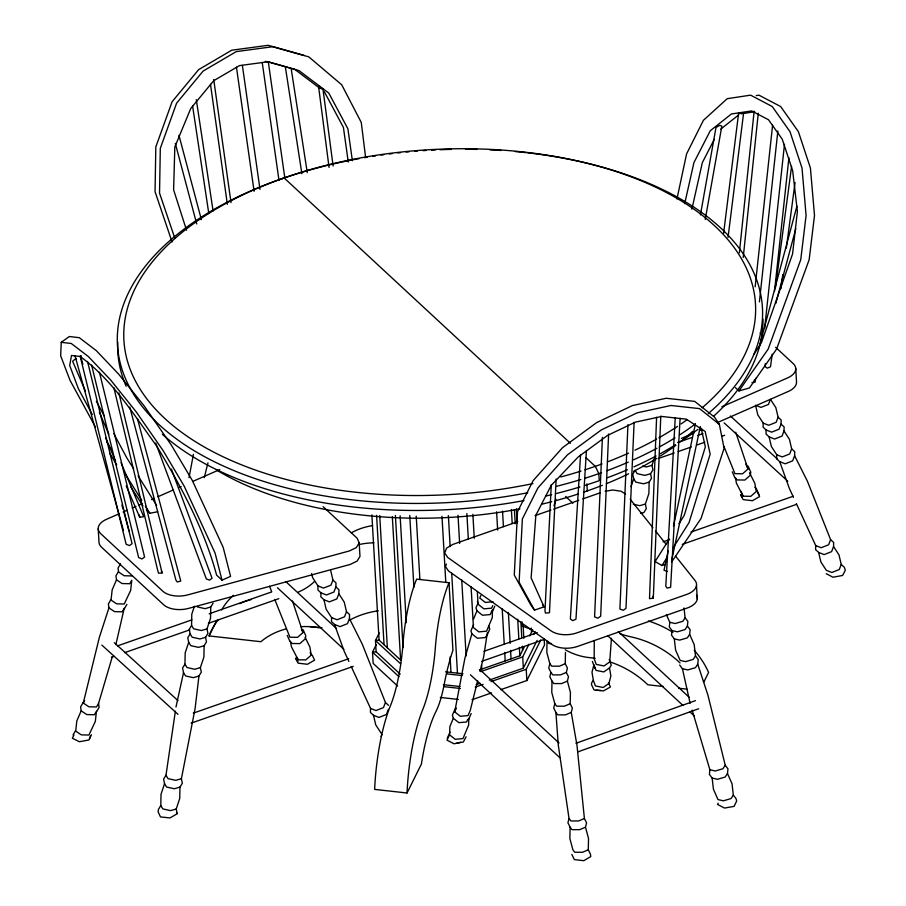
<?xml version="1.0" encoding="UTF-8"?>
<svg xmlns="http://www.w3.org/2000/svg" width="906" height="906" viewBox="0 0 906 906"><rect width="100%" height="100%" fill="white"/><g stroke="black" fill="none" stroke-linecap="round" stroke-linejoin="round"><path stroke-width="1.36" d="M594.279 640.497L594.177 658.764L596.216 664.381L603.996 665.967L609.738 661.924L611.437 638.345M176.568 812.603L177.123 813.815L169.988 817.937L160.487 816.929L158.108 811.799L158.425 809.42L160.792 805.57L161.019 794.268L164.53 783.69L163.601 779.115L165.968 775.276L175.379 711.187M213.103 603.17L210.747 607.009L210.52 618.311L207.01 628.889L207.927 633.464L205.571 637.303L206.489 641.878L204.133 645.729L203.907 657.031L200.385 667.609L201.313 672.173L198.946 676.023L195.13 708.367L181.404 778.696L182.333 783.26L179.966 787.11L179.739 798.413L176.228 808.99L177.157 813.565M198.946 676.023L193.306 677.665L185.583 675.955L183.51 672.603L182.582 668.028L184.949 664.189L185.175 652.886L188.686 642.309L187.769 637.733L190.124 633.894L189.207 629.319L191.562 625.48L191.789 614.166L194.428 606.239M551.482 643.577L548.911 643.566L547.054 641.097L546.816 652.399L549.851 663.702L548.753 668.05L550.927 672.399L549.829 676.748L552.003 681.097L551.765 692.399L554.812 703.702L556.669 706.182L564.359 706.193L570.191 703.713L570.429 692.41L567.394 681.108L568.492 676.759L566.318 672.411L567.416 668.073L565.242 663.713L565.48 652.411M554.812 703.702L553.713 708.05L555.888 712.399L558.334 745.445L569.025 818.492L567.926 822.829L570.101 827.178L569.863 838.492L572.898 849.794L574.755 852.274L582.456 852.274L588.288 849.805L588.526 838.503L585.48 827.201L586.578 822.852L584.404 818.503L576.997 745.457L571.267 712.41L572.365 708.073L570.191 703.713M654.642 457.394L652.003 465.322L652.932 469.897L650.565 473.736L651.493 478.311L649.126 482.151L648.9 493.464L645.389 504.03L646.318 508.606L643.951 512.456L640.565 513.43M468.798 718.265L468.651 725.072L462.966 738.605L455.208 739.296L449.659 734.902L449.829 726.725L453.306 718.265L452.366 715.219L455.039 709.058M492.445 609.478L492.275 617.643L486.59 631.176L478.832 631.867L473.272 627.473M311.641 573.521L312.604 577.632L318.029 585.944L317.915 590.01L320.973 592.818L326.454 594.982L333.906 592.037L335.877 586.929L335.99 582.864L332.932 580.055L330.679 570.474M320.973 592.818L320.86 596.884L323.929 599.704L329.399 601.856L336.851 598.911L338.833 593.804L338.946 589.738L335.877 586.929M323.929 599.704L326.171 609.274L331.596 617.586L331.483 621.652L334.541 624.472L340.022 626.624L347.474 623.679L349.444 618.572L349.557 614.506L346.5 611.697L344.246 602.128L338.833 593.804M351.2 666.476L370.531 708.39L370.418 712.467L373.476 715.276L378.957 717.439L386.409 714.483L388.38 709.387M763.203 423.113L763.09 427.179L766.148 429.988L771.629 432.151L779.081 429.206L781.051 424.099L781.165 420.033L778.107 417.213L775.853 407.643L770.44 399.331L768.458 404.438L761.006 407.383L755.536 405.22L757.778 414.789L763.203 423.113L768.673 425.265L776.125 422.321L778.107 417.213M766.148 429.988L766.034 434.053L769.103 436.873L774.573 439.025L782.025 436.08L784.007 430.973L784.12 426.907L781.051 424.099M769.103 436.873L771.346 446.443L776.77 454.755L776.657 458.821L779.715 461.641L785.196 463.793L792.648 460.848L794.619 455.741L794.732 451.675L791.674 448.866L789.42 439.297L784.007 430.973M796.374 503.645L815.706 545.559L815.593 549.636L818.65 552.445L824.132 554.597L831.583 551.652L833.554 546.556L833.667 542.479L830.609 539.67L807.416 481.256L794.619 455.741M656.601 417.281L649.5 598.685L653.305 598.175L660.791 416.126M92.287 414.506L78.312 388.572L69.705 365.503L71.495 355.48L80.158 356.488C112.367 379.818 133.737 414.586 156.817 446.25C181.268 486.771 204.314 529.206 216.602 575.129L221.993 580.123L230.588 576.397L223.182 547.383L192.208 480.271L171.404 445.186L144.122 405.865L118.697 374.201L96.342 350.679L79.309 337.689L69.32 336.522L61.246 342.321L60.668 355.809L69.989 380.248L95.436 427.009M602.422 437.372L594.585 616.895L597.915 618.175L600.667 616.227L608.617 434.031M627.949 424.699L619.908 609.013L623.237 610.293L625.989 608.345L634.109 422.4M551.29 484.687L544.982 610.893L545.457 613.09L549.466 612.716L556.148 479.07M675.264 417.575L665.797 586.239L667.167 588.13L670.621 587.269L680.112 418.368M580.576 454.529L570.361 618.991L572.694 620.655L575.956 619.24L586.42 450.803M739.364 252.808L754.154 111.121M743.226 257.474L758.288 113.205M755.151 286.851L772.592 125.209M759.409 301.879L777.858 130.94M764.63 328.334L784.483 144.337M774.517 291.222L788.922 157.712M666.374 614.574L669.794 622.297L669.296 626.918L672.048 630.576L677.416 631.822L685.083 629.568L687.382 626.057L687.892 621.437L685.129 617.779L683.996 607.937M672.048 630.576L671.55 635.197L674.302 638.866L675.604 650.112L680.157 660.406L685.525 661.652L693.192 659.387L695.491 655.887L694.2 644.63L689.636 634.347L690.145 629.727L687.382 626.057M692.161 710.134L709.896 769.749L709.387 774.37L712.139 778.039L717.518 779.285L725.185 777.031L727.473 773.52L727.982 768.9L725.23 765.23L707.937 695.174L697.745 664.166L698.254 659.545L695.491 655.887M723.543 233.703L738.594 113.409L743.611 113.001L728.039 237.463M765.31 363.68L764.936 366.477L767.291 368.164L770.519 366.749L772.195 354.189M775.377 288.108L791.584 166.364M780.927 288.595L782.784 274.631M786.317 248.119L795.06 182.514M175.991 707.008L183.51 672.603M329.059 167.463L318.504 85.934L322.966 89.06L333.125 166.036M487.383 632.49L483.691 656.646L479.987 671.459M700.429 214.926L715.989 127.486L719.828 125.288L721.833 126.183L705.23 219.479M189.014 477.677L193.442 454.325M477.632 680.882L470.237 710.508L468.028 715.581L460.271 716.272L454.721 711.878L464.88 658.311L471.867 633.86L470.927 630.814L473.6 624.653M676.941 199.003L686.589 153.907L703.43 120.305L727.212 98.686L750.598 95.153L772.263 106.534L789.987 131.664L802.014 168.029L806.091 215.469L800.745 259.716L768.175 349.082L738.945 390.928L735.423 387.666M668.175 550.905L664.03 570.236L667.258 571.471M673.509 526.058L695.423 423.895M671.72 559.976L700.349 426.533M684.698 203.646L693.939 162.57L710.281 130.758L731.414 113.975L751.674 110.917L768.492 119.751L782.263 139.264L792.671 170.758L797.393 211.517L792.557 253.986L761.436 342.627L753.928 354.359M691.878 209.15L702.354 162.582L714.29 139.343M112.333 656.669L98.55 703.441L96.478 706.963L88.845 706.771L83.284 703.033L99.32 637.484L108.935 607.892L108.369 603.94L110.872 599.659M204.269 477.677L207.972 462.864M593.94 664.744L591.992 672.184L593.339 680.293L595.389 685.921L603.17 687.507L608.911 683.464L610.87 676.023L609.512 667.903L611.278 665.253L609.217 659.568M758.99 347.87L796.884 206.228M751.98 382.592L754.687 382.309L755.774 378.221M775.785 303.442L795.796 228.663M73.975 735.038L72.344 738.209L79.309 741.731L88.992 739.976L90.351 736.102M115.866 644.642L124.213 608.288L122.14 611.822L114.507 611.618L108.935 607.892M553.962 505.865L555.933 499.183M631.052 486.669L633.69 478.742L632.762 474.166L635.129 470.316L637.201 473.668L644.925 475.378L650.565 473.736M332.932 580.055L330.95 585.151L323.499 588.096L318.029 585.944M346.5 611.697L344.518 616.805L337.066 619.749L331.596 617.586M349.444 618.572L362.241 644.087L385.435 702.501L383.453 707.609L376.001 710.553L370.531 708.39M791.674 448.866L789.692 453.963L782.24 456.918L776.77 454.755M830.609 539.67L828.628 544.778L821.176 547.722L815.706 545.559M833.554 546.556L838.979 554.868L841.232 564.438L839.25 569.546L831.799 572.49L826.329 570.327L820.904 562.014L818.65 552.445M446.398 564.087L445.458 566.499L448.493 570.95L551.856 644.393A19.819 10.827 -3.3 0 0 577.609 646.408L687.303 607.994A19.819 10.827 -3.3 0 0 696.567 595.185M473.453 619.308L476.93 610.848L475.978 607.79L478.119 602.864M116.512 579.806L112.151 589.908L111.042 600.089L116.614 603.815L124.247 604.019L130.668 590.395L131.778 580.214L129.717 583.736L122.072 583.543L116.512 579.806L115.934 575.865L118.448 571.584M81.178 710.836L76.817 720.927L75.708 731.108L81.268 734.845L88.913 735.049L95.334 721.414L96.444 711.233L94.371 714.766L86.738 714.562L81.178 710.836L80.6 706.895L83.114 702.614M480.848 595.514L479.75 598.051L485.299 602.445L493.057 601.765M492.751 605.616L491.652 608.164L483.895 608.843L478.334 604.449L477.394 601.403M491.901 610.746L490.248 614.551L482.479 615.242L476.93 610.848M492.128 612.297L494.801 606.137M454.721 711.878L456.375 708.073M447.304 738.243L449.976 732.082M467.723 719.443L466.624 721.98L458.866 722.66L453.306 718.265M468.504 719.715L471.177 713.554M89.626 738.73L91.438 734.732M381.052 736.487L381.958 734.494M449.025 735.91L446.998 740.145L453.997 743.769L463.351 741.98L466.092 736.782M718.152 803.203L717.552 804.449L724.562 808.061L734.109 806.374L736.646 801.074L736.091 798.718L733.339 795.06L732.037 783.803L727.473 773.52M285.832 629.002A79.286 63.409 26.4 0 0 260.905 641.708L209.082 635.933L216.262 621.459M379.229 632.954L375.48 640.519L376.126 651.776L400.248 674.143M376.171 644.812L372.513 652.161L373.159 663.418L397.564 686.035M407.032 792.999L421.403 764.052A79.286 19.751 -83.6 0 1 435.922 711.595A51.449 12.82 -83.6 0 0 444.099 684.789A97.452 24.281 -83.6 0 1 452.921 650.282L449.025 582.739L416.647 579.138A73.08 18.211 -83.6 0 0 402.91 644.71A69.762 17.384 -83.6 0 1 390.316 706.057A83.601 20.827 -83.6 0 0 374.642 789.398L407.032 792.999A83.601 20.827 -83.6 0 1 422.706 709.658A69.762 17.384 -83.6 0 0 435.288 648.322A73.08 18.211 -83.6 0 1 449.025 582.739M479.467 669.93L519.829 655.797L524.325 646.759M529.704 635.899L532.705 629.874M489.251 680.1L523.351 668.164L522.694 656.907L528.957 644.291M533.974 634.2L535.22 631.675M523.351 668.164L537.122 640.417M500.724 689.681L526.862 680.531L526.216 669.274L540.825 639.851M526.862 680.531L544.517 644.97L544.189 639.342M703.803 682.105L708.594 672.456A83.601 66.863 26.4 0 0 694.211 650.282M120.555 563.781L118.04 568.073L118.618 572.014L124.179 575.74L131.812 575.944M124.371 608.707L126.885 604.427M83.284 703.033L84.654 700.678M73.035 734.97L75.538 730.689M96.614 711.663L99.116 707.382L98.55 703.441M323.114 506.692L357.134 538.221L359.195 542.875L356.33 547.598L349.422 550.939L187.791 594.88A19.819 10.827 -3.3 0 1 162.854 591.244L100.781 533.713A19.819 10.827 -3.3 0 1 106.353 519.387L119.241 513.725M669.274 539.081L655.083 561.573L661.98 565.514L665.548 564.268M678.979 523.702L684.211 515.412L705.332 446.918L701.221 428.255M661.98 565.514L667.246 557.179M673.26 547.654L689.036 522.637L710.168 454.144L705.174 431.483L686.329 419.161L661.629 416.454L635.344 422.151L607.575 435.39L578.062 457.077L551.21 485.39L535.876 515.174L531.12 577.937L544.03 606.816L534.517 610.146L530.871 605.061L514.28 575.027L517.53 511.72L533.102 480.678L562.524 447.677L596.59 422.638L632.354 405.594L666.204 398.266L694.721 401.392L714.528 417.156L719.364 424.382L724.087 448.311L701.006 518.56L671.493 562.184M685.129 617.779L682.841 621.29L675.174 623.543L669.794 622.297M689.636 634.347L687.337 637.858L679.67 640.112L674.302 638.866M697.745 664.166L695.446 667.677L687.779 669.93L682.411 668.685L679.659 665.027M725.23 765.23L722.931 768.741L715.264 770.995L709.896 769.749M733.339 795.06L731.04 798.56L723.373 800.825L718.005 799.579L713.441 789.285L712.139 778.039M593.339 680.293L591.573 682.954L591.539 684.766L594.042 689.964L603.43 690.927L610.451 686.975L608.447 682.818M292.468 601.029L303.012 632.569L297.542 637.36L289.92 637.224L274.745 599.41M305.197 637.473L309.886 647.009L311.234 655.117L305.764 659.908L298.142 659.772L291.381 646.68L290.486 641.267M735.717 432.196L748.016 469.002L742.546 473.793L734.913 473.657L723.905 446.364M720.802 129.105L738.764 114.836M609.512 667.903L603.77 671.946L595.989 670.361L594.347 665.865M123.114 512.026L126.987 510.327M132.14 508.062L136.002 506.363M138.584 505.231L142.457 503.532M151.483 499.568L154.054 498.436M157.927 496.737L173.397 489.931M178.55 487.666L181.132 486.533M192.729 481.437L219.807 469.546M721.867 406.783L787.62 377.893A19.819 10.827 -3.3 0 0 793.192 363.578L775.604 347.281M681.391 438.425L694.279 432.762M699.443 430.486L702.014 429.353M717.484 422.558L788.401 391.403A19.819 10.827 -3.3 0 0 796.521 382.004L795.751 368.493M565.242 663.713L559.41 666.182L551.72 666.182L549.851 663.702M566.318 672.411L560.486 674.879L552.796 674.879L550.927 672.399M567.394 681.108L561.561 683.577L553.872 683.577L552.003 681.097M571.267 712.41L565.435 714.879L557.745 714.879L555.888 712.399M584.404 818.503L578.572 820.972L570.882 820.961L569.025 818.492M585.48 827.201L579.647 829.67L571.958 829.658L570.101 827.178M81.2 355.741L80.147 356.137L126.127 544.223L129.479 545.605L132.072 543.668L87.52 361.426M281.041 179.06L284.099 177.916L570.384 443.272M575.978 743.271L695.48 700.644M577.835 751.878L698.662 708.764M677.631 442.502L692.252 437.383M697.563 435.526L702.875 433.657M117.553 645.876L191.936 619.84M209.195 613.792L271.619 591.935M652.92 460.407L655.582 459.478M658.232 458.549L674.177 452.966M678.164 451.573L691.437 446.918M696.759 445.061L704.721 442.264M721.991 436.216L724.641 435.288M111.438 657.28L114.088 656.352M124.722 652.626L189.796 629.84M208.391 623.328L278.788 598.673M517.779 521.675L452.774 544.438L446.556 548.164L444.676 552.988L447.723 557.439L551.075 630.893A19.819 10.827 -3.3 0 0 576.828 632.898L686.522 594.495A19.819 10.827 -3.3 0 0 695.004 580.497L675.729 556.318M535.027 515.639L550.939 510.067M553.589 509.138L578.798 500.305M582.773 498.912L600.021 492.875M663.079 541.833L669.727 539.5M690.972 532.06L793.248 496.25M193.295 713.147L348.697 658.73M682.207 544.393L796.431 504.393M191.155 723.147L353.204 666.408M483.917 651.312L537.269 632.626M481.777 661.323L544.461 639.364M480.735 671.606L522.694 656.907M476.137 684.698L480.067 683.317M475.254 687.122L483.091 684.381M490.927 681.629L526.216 669.274M471.981 699.749L491.573 692.886M652.003 465.322L646.363 466.964L642.501 466.114M210.747 607.009L205.096 608.651L197.372 606.941M649.126 482.151L643.487 483.793L635.763 482.083L633.69 478.742M207.01 628.889L201.359 630.531L193.635 628.821L191.562 625.48M645.389 504.03L639.738 505.673L633.305 504.257M205.571 637.303L199.92 638.945L192.197 637.235L190.124 633.894M204.133 645.729L198.482 647.36L190.758 645.661L188.686 642.309M200.385 667.609L194.745 669.251L187.021 667.541L184.949 664.189M181.404 778.696L175.764 780.338L168.04 778.628L165.968 775.276M179.966 787.11L174.326 788.752L166.602 787.042L164.53 783.69M176.228 808.99L170.577 810.632L162.865 808.922L160.792 805.57M738.945 390.928L749.432 387.961L776.578 349.093L809.149 259.728L814.505 215.492L810.417 168.04L798.401 131.687L780.666 106.546L759.013 95.175L756.261 95.594M456.25 743.373L460.724 742.229M265.209 61.37L268.312 61.88L284.846 178.142M743.611 113.001L738.594 113.409M146.274 509.942L149.864 513.272L157.689 511.754M605.242 491.267L612.649 489.999L621.063 491.233L625.536 494.076M741.165 113.794L754.675 111.755M392.332 516.556L400.599 660.078L379.082 640.134L375.48 640.519L400.611 663.815M376.126 651.776L372.513 652.161L398.946 676.669M126.262 485.99L139.683 517.167L143.726 516.737L121.064 462.762M118.901 393.023L162.083 572.932L158.573 573.238L157.916 571.188L113.839 387.575M735.491 477.7L736.385 483.113L743.147 496.205L750.768 496.341L756.238 491.55L754.891 483.442L749.511 472.717M596.273 690.225L601.018 690.429M663.203 686.499L647.79 684.777A79.286 63.409 26.4 0 0 610.916 662.241M678.605 688.209L687.008 689.149M445.526 671.822L463.011 673.77M446.828 673.883L462.083 675.582M443.328 684.676L459.954 686.522M443.804 686.635L460.407 688.481M440.305 697.427L458.289 699.432M61.246 342.321L71.234 343.476L88.267 356.466L110.623 379.988L136.047 411.652L163.34 450.973L184.133 486.058L215.107 553.17L221.993 580.123M309.727 626.612L319.184 627.722M304.303 55.459L268.21 45.3L231.743 50.204L198.595 69.671L172.106 101.744L155.821 146.919L155.051 191.676L172.072 241.981M267.327 61.529L286.353 66.885M291.789 68.426L294.518 69.184L319.886 88.312M826.238 573.657L832.931 577.224L842.614 575.469L845.332 570.18L844.29 567.247L841.232 564.438M318.402 86.591L321.755 88.935M76.5 359.172L75.708 358.606L72.616 361.268L85.47 391.154M471.867 633.86L477.428 638.254L485.186 637.575L487.066 635.31L489.738 629.149L488.798 626.103M719.364 424.382L699.557 408.617L671.04 405.492L637.19 412.819L601.425 429.863L567.36 454.903L537.926 487.904L522.366 518.945L519.115 582.252L534.517 610.146M114.315 642.694L177.938 700.565M101.834 645.072L177.984 714.336M730.417 416.024L777.371 459.059M724.132 422.875L787.778 481.211M754.845 487.337L756.374 488.742L759.002 494.71M385.435 702.501L388.493 705.321M760.089 332.898L763.192 335.775M585.944 457.689L595.276 466.341L598.832 473.634L599.24 480.667A323.023 176.41 -3.3 0 1 585.185 485.344M565.627 496.465L572.898 503.192M618.254 631.55L689.217 697.326M607.858 635.831L682.931 705.423M690.134 712.093L694.245 715.91M479.84 669.602L559.036 743.011M470.474 674.834L559.953 757.778M285.718 581.527L336.568 628.651M277.406 587.722L343.816 649.285M630.157 499.183L652.943 527.745M655.57 531.041L666.091 544.234M542.49 604.812L544.03 606.816M740.553 494.574L742.286 497.371M295.549 658.152L297.87 661.731M381.143 733.158L375.73 724.845L373.476 715.276M116.693 464.812L109.501 452.841M130.962 487.134L142.978 505.933M133.635 468.764L126.976 458.142L113.669 433.43M138.086 475.843L156.602 505.344M125.538 474.506L141.755 500.35M145.447 506.216L149.864 513.272M96.364 401.313L104.349 416.137M106.919 441.686L110.917 449.104M324.291 91.642L343.408 127.395L348.278 162.061M741.108 495.786L743.124 499.591L752.433 500.712L759.568 496.59L757.19 491.46M296.115 659.353L298.119 663.169L307.428 664.279L314.563 660.157L312.185 655.027M588.288 849.805L590.463 854.154L590.735 856.612L583.781 860.7L574.336 859.59L571.822 854.392M793.441 497.292L789.341 488.402L779.715 461.641M348.855 661.403L344.167 651.233L334.541 624.472M748.152 466.194L750.78 472.162L750.293 475.265L744.834 480.055L737.201 479.92L734.902 477.802L732.275 471.833M745.853 464.087L748.016 469.002M740.983 491.279L743.147 496.205M303.159 629.761L305.775 635.74L305.299 638.832L299.829 643.622L292.196 643.487L289.897 641.38L287.27 635.4M301.392 628.877L303.012 632.569M310.158 652.66L311.234 655.117M297.055 657.314L298.142 659.772M99.343 412.264L108.811 434.28M105.594 437.915L115.651 461.301M269.546 586.25L271.619 591.516M171.415 469.104L212.061 578.255L209.569 580.123L206.33 578.945L155.719 443.057M592.399 661.414L594.88 668.232M174.779 238.097L159.535 193.091L160.305 148.335L176.602 103.171L203.091 71.098L236.239 51.619L272.706 46.716L308.799 56.874L341.743 84.813L361.268 122.457L365.616 157.451M161.427 570.882L162.083 572.932M186.534 230.192L173.612 189.841L174.824 146.965L190.747 108.516L213.68 80.736L239.422 65.617L267.734 61.801L299.003 70.6L328.787 93.058L347.904 128.811L352.377 160.713M690.145 703.35L682.411 668.685M80.6 356.115L82.854 364.246M121.902 505.084L123.023 509.138M123.782 511.856L129.037 530.814M75.073 356.024L123.454 530.531M137.463 418.719L180.758 581.063L177.214 581.969L175.911 580.123L129.751 407.043M178.958 135.334L201.381 219.637M175.311 143.42L196.727 223.952M99.422 372.264L144.586 557.031L142.004 558.957L138.652 557.586L91.597 365.095M754.29 380.124L754.687 382.309M139.286 514.982L139.683 517.167M653 596.261L653.305 598.175M307.27 172.616L291.132 68.324L285.311 66.636L301.879 173.737M196.308 99.637L213.08 210.905M192.593 105.945L208.81 213.567M262.219 62.423L278.957 180.158M242.378 65.402L259.999 189.377M236.455 67.203L254.099 191.313M213.725 79.524L231.019 202.604M210.498 84.326L227.349 204.269M696.499 585.582L697.269 599.081M586.884 483.872L587.292 490.905M531.256 628.062L531.505 632.286M516.375 508.866L517.179 522.932M523.102 625.65L523.838 638.311M521.879 621.833L522.128 626.046A97.452 77.939 26.4 0 1 531.629 629.625M514.415 509.67L515.22 523.736M520.905 622.229L521.799 637.711M522.275 646.148L522.524 650.372M511.392 509.466L512.207 523.532M517.722 619.217L518.855 638.911M519.342 647.36L519.829 655.797M502.536 511.131L503.43 526.613M508.379 612.445L510.157 643.396M510.565 650.429L511.052 658.877M496.601 511.777L497.654 530.067M502.207 608.855L504.234 644.041M504.721 652.479L505.208 660.927M472.875 514.336L474.257 538.255M477.337 591.731L477.904 601.573M481.562 664.891L481.799 669.115M466.862 513.577L468.323 538.9M471.086 586.737L473.362 626.137M458.006 515.242L459.636 543.385M461.743 579.965L466.126 655.944M448.379 515.559L450.157 546.522M451.698 573.249L457.462 673.158M441.981 516.25L445.797 582.377M450.089 656.952L450.984 672.433M416.228 516.182L419.886 579.5M409.75 515.457L413.895 587.213M400.124 515.786L406.284 622.716M395.401 515.401L403.023 647.665M379.739 515.537L387.36 647.801M376.59 515.288L384.053 644.732M371.868 514.902L379.082 640.134M359.195 542.875L359.976 556.375L357.111 561.097L350.203 564.438L188.573 608.39A19.819 10.827 -3.3 0 1 163.635 604.755L101.563 547.224A19.819 10.827 -3.3 0 1 99.003 542.309L98.222 528.798M692.694 431.335A296.103 161.71 -3.3 0 1 681.391 441.007M675.853 445.288A296.103 161.71 -3.3 0 1 660.395 456.012M656.646 458.379A296.103 161.71 -3.3 0 1 633.554 471.324M628.583 473.793A296.103 161.71 -3.3 0 1 606.442 483.668M602.399 485.288A296.103 161.71 -3.3 0 1 583.498 492.218M578.379 493.929A296.103 161.71 -3.3 0 1 555.842 500.622M551.765 501.698A296.103 161.71 -3.3 0 1 542.162 504.087M519.908 508.855A296.103 161.71 -3.3 0 1 216.387 469.92M527.575 152.831A323.023 176.41 -3.3 0 1 708.243 413.6M695.332 423.951A323.023 176.41 -3.3 0 1 679.987 434.654M675.027 437.813A323.023 176.41 -3.3 0 1 659.24 447.032M656.895 448.3A323.023 176.41 -3.3 0 1 633.487 459.829M628.322 462.117A323.023 176.41 -3.3 0 1 607.02 470.678M601.573 472.672A323.023 176.41 -3.3 0 1 584.778 478.311M580.859 479.523A323.023 176.41 -3.3 0 1 556.737 486.262M527.711 492.751A323.023 176.41 -3.3 0 1 128.493 385.084A323.023 176.41 -3.3 0 1 359.127 158.629M364.54 157.678A323.023 176.41 -3.3 0 1 367.27 157.214M372.74 156.33A323.023 176.41 -3.3 0 1 375.503 155.9M381.03 155.085A323.023 176.41 -3.3 0 1 383.804 154.7M389.387 153.963A323.023 176.41 -3.3 0 1 392.173 153.612M397.779 152.955A323.023 176.41 -3.3 0 1 400.599 152.65M406.216 152.072A323.023 176.41 -3.3 0 1 409.036 151.8M414.676 151.302A323.023 176.41 -3.3 0 1 417.485 151.076M423.125 150.656A323.023 176.41 -3.3 0 1 425.933 150.475M431.55 150.136A323.023 176.41 -3.3 0 1 435.752 149.92M439.942 149.739A323.023 176.41 -3.3 0 1 451.245 149.388M465.525 149.264A323.023 176.41 -3.3 0 1 476.964 149.411M489.806 149.841A323.023 176.41 -3.3 0 1 501.131 150.475M515.129 151.562A323.023 176.41 -3.3 0 1 526.137 152.672M532.932 483.589A316.296 172.729 -3.3 0 1 123.76 335.424A316.296 172.729 -3.3 0 1 531.109 152.899A316.296 172.729 -3.3 0 1 702.184 407.757M686.941 419.784A316.296 172.729 -3.3 0 1 681.086 423.929M677.484 426.375A316.296 172.729 -3.3 0 1 658.889 437.802M656.601 439.093A316.296 172.729 -3.3 0 1 634.913 450.203M628.56 453.125A316.296 172.729 -3.3 0 1 607.496 461.867M602.094 463.895A316.296 172.729 -3.3 0 1 584.959 469.818M581.018 471.075A316.296 172.729 -3.3 0 1 560.803 476.952M762.988 319.093A323.023 176.41 -3.3 0 1 713.622 416.228M697.982 429.285A323.023 176.41 -3.3 0 1 679.16 442.479M675.434 444.846A323.023 176.41 -3.3 0 1 659.636 454.065M656.125 455.967A323.023 176.41 -3.3 0 1 633.894 466.862M627.428 469.716A323.023 176.41 -3.3 0 1 607.428 477.711M579.953 486.964A323.023 176.41 -3.3 0 1 555.774 493.645M551.663 494.653A323.023 176.41 -3.3 0 1 546.159 495.956M523.928 500.588A323.023 176.41 -3.3 0 1 162.378 434.302M126.149 386.273A323.023 176.41 -3.3 0 1 117.78 342.196M221.653 609.942A83.601 66.863 26.4 0 1 233.42 595.389M209.082 635.933A83.601 66.863 26.4 0 1 218.289 619.817M239.739 603.634A83.601 66.863 26.4 0 1 251.313 599.534M300.724 626.68A79.286 63.409 26.4 0 1 316.398 627.224A51.449 41.144 26.4 0 0 322.026 627.654M349.818 620.055A97.452 77.939 26.4 0 1 378.266 610.78M360.203 544.313A73.08 58.448 26.4 0 1 373.94 542.819M351.324 532.841A73.08 58.448 26.4 0 1 372.525 525.605M314.427 581.561A69.762 55.798 26.4 0 1 298.233 592.082M648.39 620.995A83.601 66.863 26.4 0 1 672.92 632.32M680.021 662.954A83.601 66.863 26.4 0 0 630.769 636.805A69.762 55.798 26.4 0 1 619.783 633.634M595.185 658.356A79.286 63.409 26.4 0 0 589.897 657.677A51.449 41.144 26.4 0 1 565.208 649.761"/></g></svg>
